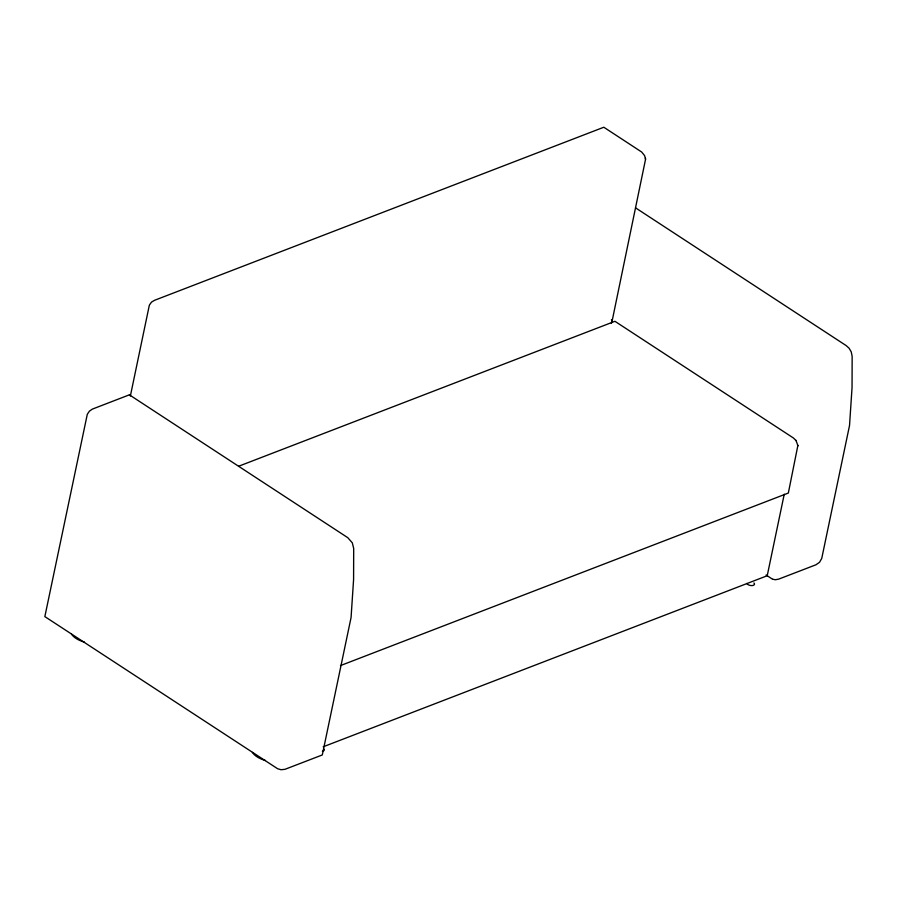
<?xml version="1.0" encoding="UTF-8"?>
<svg xmlns="http://www.w3.org/2000/svg" width="897" height="897" viewBox="0 0 897 897"><rect width="100%" height="100%" fill="white"/><g stroke="black" fill="none" stroke-linecap="round" stroke-linejoin="round"><path stroke-width="1.35" d="M130.368 395.992L149.238 305.675M611.877 322.191L645.548 159.318L644.618 155.652L641.714 152.042L603.816 127.239L154.542 300.304L151.548 302.076L149.418 305.025M784.247 494.202L767.215 575.739L323.212 746.786M129.246 394.882L92.357 409.11L89.408 411.162L87.289 414.324L44.85 616.598L277.588 768.718L281.019 769.716L284.91 769.334L322.292 754.96L351.063 617.551L353.586 579.563L353.687 548.437L352.297 542.808L347.756 537.662L129.46 394.882M238.77 466.193L614.927 321.294L793.419 437.994L796.188 440.696M340.479 665.585L788.34 493.047L797.893 445.361M772.508 579.148L775.277 579.742L778.562 579.17L815.956 564.785L819.533 562.296L821.742 558.405L849.526 425.526L852.049 387.538L852.15 356.412L851.242 351.871L849.111 348.238L846.219 345.625L635.581 207.869M766.072 574.988L771.925 578.823M795.975 440.382L797.938 445.764M645.548 159.318L645.436 158.264M611.429 319.758A9.957 5.012 11.8 0 1 611.743 322.572M611.552 322.931A9.957 5.012 11.8 0 1 611.294 323.268M753.928 582.938A3.98 2.007 11.8 0 1 752.146 585.584A3.98 2.007 11.8 0 1 746.809 583.454M324.142 749.219A3.98 2.007 11.8 0 1 322.404 751.26M84.497 642.14A18.893 9.497 11.8 0 1 71.424 634.056M265.467 760.499A18.893 9.497 11.8 0 1 252.393 752.415"/></g></svg>
